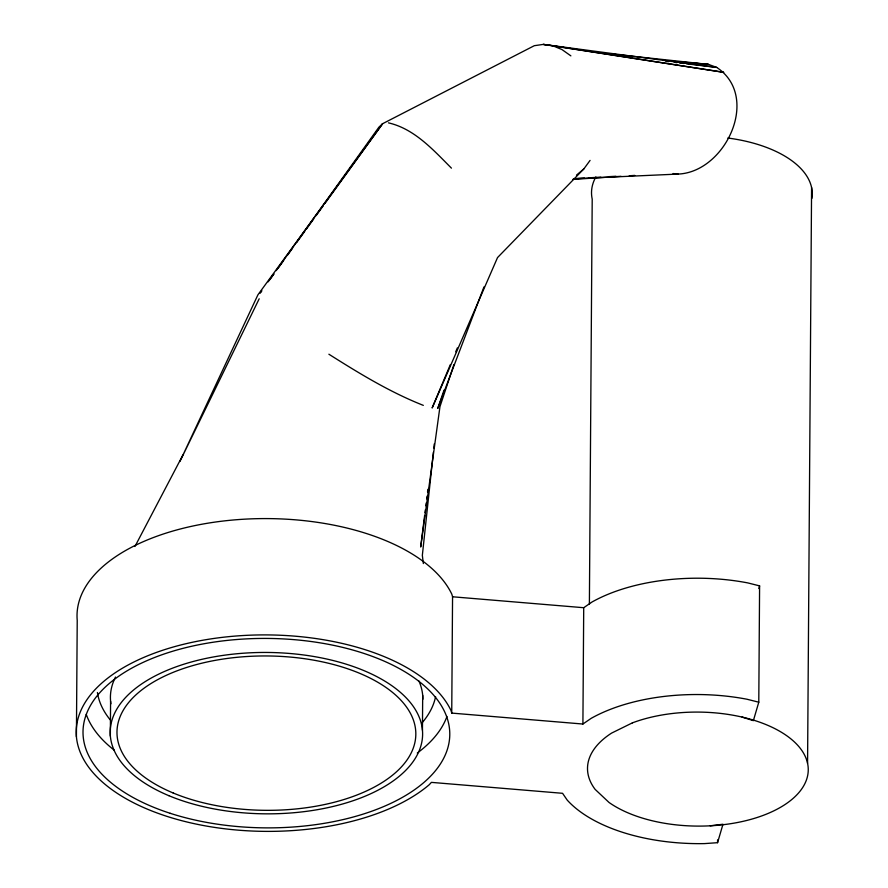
<?xml version="1.0" encoding="UTF-8"?>
<svg xmlns="http://www.w3.org/2000/svg" width="888" height="888" viewBox="0 0 888 888"><rect width="100%" height="100%" fill="white"/><g stroke="black" fill="none" stroke-linecap="round" stroke-linejoin="round"><path stroke-width="1.33" d="M76.412 736.707L77.223 620.39A190.187 98.235 0.4 0 1 239.86 519.469A190.187 98.235 0.4 0 1 451.826 594.183L452.558 596.78L451.737 713.097L582.905 724.031L591.219 718.314A144.333 74.559 0.4 0 1 746.908 699.222L758.785 702.197L753.368 720.656L742.079 717.071M110.345 736.074L110.578 701.176M422.444 730.225L422.688 695.326M582.905 724.031L583.716 607.714L592.03 601.997A144.333 74.559 0.4 0 1 747.718 582.894L759.595 585.88L758.785 702.197M589.388 604.229L592.207 199.101A110.378 57.01 0.4 0 1 595.859 176.956M451.737 713.097L451.015 710.5A190.187 98.235 0.4 0 0 174.503 646.664A190.187 98.235 0.4 0 0 129.348 800.554A190.187 98.235 0.4 0 0 429.226 784.737L431.413 782.372L562.57 793.306L567.221 800.099A144.333 74.559 0.4 0 0 704.539 843.6L717.56 842.69L717.582 839.915M807.569 763.303L811.588 187.523M433.377 452.225L422.344 555.366L423.343 563.558M433.81 448.096L434.254 443.967M424.631 515.417L420.69 547.019L439.96 406.649L453.923 364.535M424.975 512.665L425.319 509.912M425.829 505.794L426.173 503.041M426.684 498.923L427.028 496.17M427.539 492.052L427.883 489.299M758.829 588.522L759.595 585.88M717.56 842.69L722.976 824.242L710.167 825.807M444.033 390.11L437.751 408.425L483.971 286.913M450.371 364.557L432.134 407.992L497.524 257.587L583.882 168.875L590.065 160.417M455.733 351.781L457.342 347.941M259.196 298.779L179.909 461.516L257.909 294.849L382.617 123.698L534.299 45.699L543.345 44.4L716.672 67.388C761.038 96.67 725.518 172.205 678.132 174.07L573.559 178.766M134.943 546.497L182.917 454.978M268.132 281.851L273.759 274.004M276.157 270.64L378.899 127.184L382.617 123.698L325.019 203.341M269.841 279.598L273.904 273.992M277.955 268.387L283.638 260.539M287.69 254.934L292.563 248.196M296.614 242.591L304.728 231.38M306.36 229.137L313.653 219.036M316.095 215.673L323.399 205.583M576.456 175.147L583.882 168.875M572.782 179.42L620.99 176.301M629.259 175.769L634.765 175.413M573.526 178.699L584.459 178.066M588.555 177.833L600.854 177.123M609.057 176.645L615.895 176.257M674.747 61.527L677.511 61.749M683.016 62.193L688.533 62.637M691.286 62.859L708.491 64.402L716.672 67.388L686.513 63.803M683.782 62.404L686.524 62.626M690.642 62.959L708.491 64.402L620.712 54.978M452.558 596.78L583.716 607.714M673.026 173.56L678.132 174.07M612.476 54.101L616.594 54.534M665.933 61.35L668.686 61.683M674.17 62.327L676.911 62.66M679.653 62.981L683.76 63.47M552.702 45.71L543.345 44.4L723.787 72.339L552.702 45.71L561.993 49.584L570.873 55.866M388.478 122.866C414.43 128.793 433.344 150.017 451.437 168.143M423.321 405.361C389.932 392.185 359.141 373.337 328.882 354.212M435.597 696.614A169.808 87.712 0.4 0 1 422.411 722.432M110.168 719.791A169.808 87.712 0.4 0 1 97.414 692.496M110.9 703.807A156.221 80.697 0.4 0 1 115.507 677.045M418.881 680.93A156.221 80.697 0.4 0 1 422.855 699.278M446.964 716.427A183.394 94.727 0.4 0 1 417.282 753.046M114.219 750.149A183.394 94.727 0.4 0 1 86.236 714.352M727.838 138.029A110.378 57.01 0.4 0 1 811.932 198.379M261.716 290.82L260.106 293.062L261.727 290.82M632.389 722.865L611.632 733.077A110.378 57.01 0.4 0 0 595.115 789.365L609.035 802.463A110.378 57.01 0.4 0 0 763.369 815.317A110.378 57.01 0.4 0 0 786.724 735.719A110.378 57.01 0.4 0 0 632.389 722.865M170.174 813.297A183.394 94.727 0.4 0 0 449.705 736.807A183.394 94.727 0.4 0 0 179.298 649.339A183.394 94.727 0.4 0 0 170.174 813.297M168.92 795.704A156.221 80.697 0.4 0 0 420.857 746.009A156.221 80.697 0.4 0 0 209.413 657.719A156.221 80.697 0.4 0 0 168.92 795.704M173.16 792.984A149.428 77.189 0.4 0 0 414.141 745.454A149.428 77.189 0.4 0 0 211.888 660.994A149.428 77.189 0.4 0 0 173.16 792.984"/></g></svg>
